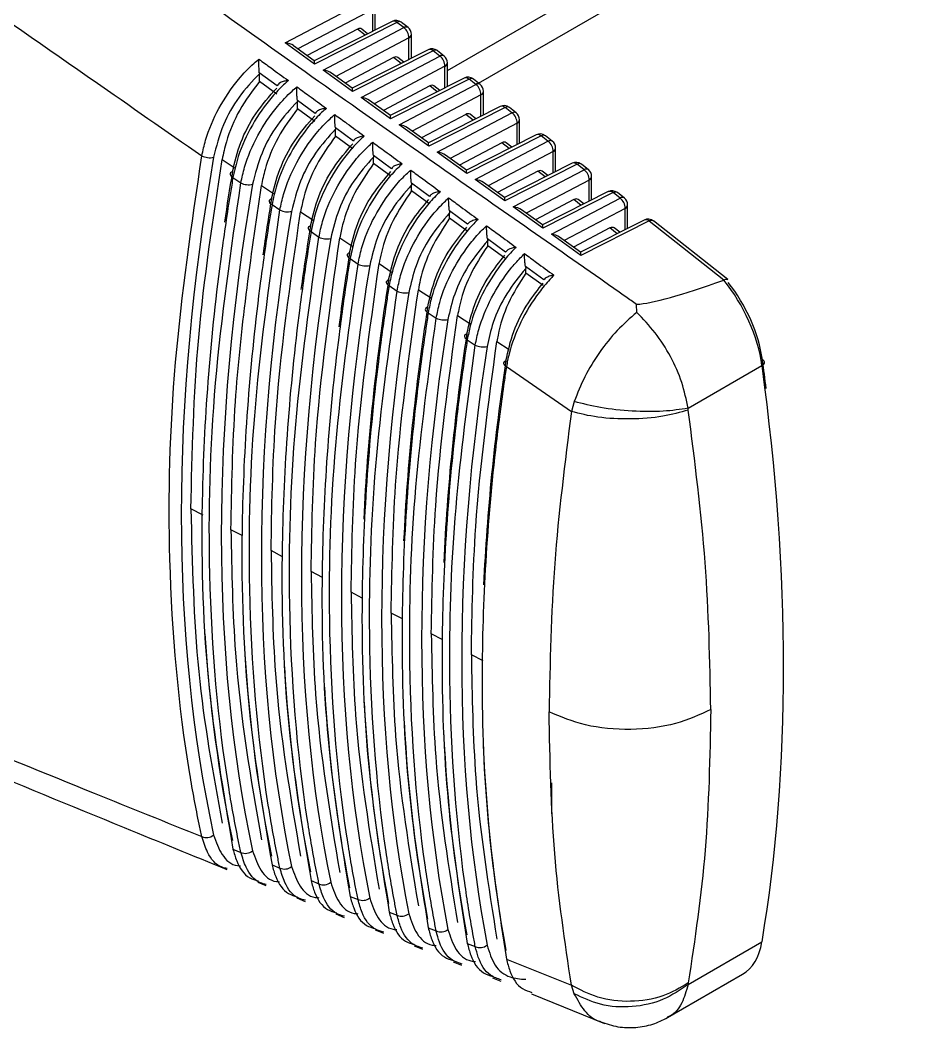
# Model space of a CAD drawing. Extents: x 7 to 113, y 1 to 87.
# Drawn here: x 21.46 to 22.488, y 5.706 to 6.867 of the extents above; entities that cross this region are included whole.
import ezdxf

# ---------------------------------------------------------------- set-up
doc = ezdxf.new("R2010")
doc.units = 0
doc.header["$MEASUREMENT"] = 0
doc.layers.add('OBJECT', color=7, linetype='CONTINUOUS')

msp = doc.modelspace()

# ---------------------------------------------------------------- linework, layer by layer
at = {"layer": 'OBJECT'}
for p, q in [((21.9519, 6.8094), (24.5619, 8.3161)), ((21.9878, 6.7947), (24.5378, 8.2668)), ((21.7648, 6.8412), (21.8601, 6.8914)), ((21.866, 6.8795), (21.7797, 6.8341)), ((21.866, 6.8547), (21.866, 6.8795)), ((21.8688, 6.8562), (21.8688, 6.8836)), ((21.8881, 6.8659), (21.7985, 6.8206)), ((21.8938, 6.8648), (21.7988, 6.8167)), ((21.9016, 6.8587), (21.8938, 6.8648)), ((21.9066, 6.8587), (21.8988, 6.8648)), ((21.8484, 6.8569), (21.7904, 6.8264)), ((21.8086, 6.8096), (21.9016, 6.8587)), ((21.857, 6.8502), (21.8484, 6.8569)), ((21.86, 6.8517), (21.8533, 6.857)), ((21.7988, 6.8167), (21.7648, 6.8412)), ((21.9075, 6.8468), (21.8235, 6.8025)), ((21.9075, 6.822), (21.9075, 6.8468)), ((21.9104, 6.8235), (21.9104, 6.8509)), ((21.7985, 6.8206), (21.7744, 6.8379)), ((21.9296, 6.8332), (21.8423, 6.7891)), ((21.9353, 6.8321), (21.8426, 6.7852)), ((21.9432, 6.8259), (21.9353, 6.8321)), ((21.9481, 6.826), (21.9403, 6.8321)), ((21.8899, 6.8242), (21.8342, 6.7948)), ((21.8525, 6.7781), (21.9432, 6.8259)), ((21.8985, 6.8175), (21.8899, 6.8242)), ((21.9015, 6.819), (21.8949, 6.8243)), ((21.9519, 6.7908), (21.9519, 6.8181)), ((21.7557, 6.7918), (21.7351, 6.8067)), ((21.7352, 6.7966), (21.7352, 6.8056)), ((21.8426, 6.7852), (21.8086, 6.8096)), ((21.8423, 6.789), (21.8182, 6.8064)), ((21.9491, 6.8141), (21.8674, 6.771)), ((21.9491, 6.7893), (21.9491, 6.8141)), ((21.7552, 6.7822), (21.7352, 6.7966)), ((21.9711, 6.8005), (21.8861, 6.7575)), ((21.9769, 6.7994), (21.8865, 6.7537)), ((21.9847, 6.7932), (21.9769, 6.7994)), ((21.9897, 6.7932), (21.9818, 6.7994)), ((21.9315, 6.7915), (21.8781, 6.7633)), ((21.8963, 6.7466), (21.9847, 6.7932)), ((21.94, 6.7848), (21.9315, 6.7915)), ((21.9431, 6.7863), (21.9364, 6.7915)), ((21.9935, 6.7581), (21.9935, 6.7854)), ((21.7996, 6.7599), (21.779, 6.7749)), ((21.7791, 6.7651), (21.7791, 6.7736)), ((21.8865, 6.7537), (21.8525, 6.7781)), ((21.8862, 6.7575), (21.862, 6.7749)), ((21.9906, 6.7813), (21.9112, 6.7395)), ((21.9906, 6.7567), (21.9906, 6.7813)), ((21.799, 6.7507), (21.7791, 6.7651)), ((21.973, 6.7587), (21.9219, 6.7318)), ((22.0126, 6.7678), (21.93, 6.726)), ((22.0184, 6.7667), (21.9303, 6.7221)), ((21.9401, 6.7151), (22.0262, 6.7605)), ((21.9815, 6.7521), (21.973, 6.7587)), ((21.9846, 6.7536), (21.978, 6.7588)), ((22.0262, 6.7605), (22.0184, 6.7667)), ((22.0312, 6.7605), (22.0233, 6.7667)), ((22.0321, 6.7486), (21.9551, 6.708)), ((22.0321, 6.724), (22.0321, 6.7486)), ((22.035, 6.7254), (22.035, 6.7526)), ((21.8435, 6.728), (21.8228, 6.7431)), ((21.8229, 6.7335), (21.8229, 6.7416)), ((21.9303, 6.7221), (21.8963, 6.7466)), ((21.93, 6.726), (21.9059, 6.7433)), ((21.8429, 6.7192), (21.8229, 6.7335)), ((22.0146, 6.726), (21.9658, 6.7003)), ((22.0541, 6.7351), (21.9738, 6.6945)), ((22.0599, 6.734), (21.9741, 6.6906)), ((21.984, 6.6835), (22.0678, 6.7277)), ((22.023, 6.7193), (22.0146, 6.726)), ((22.0261, 6.7209), (22.0195, 6.7261)), ((22.0678, 6.7277), (22.0599, 6.734)), ((22.0727, 6.7278), (22.0648, 6.734)), ((21.9741, 6.6906), (21.9401, 6.7151)), ((22.0737, 6.7159), (21.9989, 6.6764)), ((22.0737, 6.6913), (22.0737, 6.7159)), ((22.0766, 6.6927), (22.0766, 6.7199)), ((21.6923, 6.7068), (21.7075, 6.6967)), ((21.8874, 6.6961), (21.8666, 6.7112)), ((21.8667, 6.702), (21.8667, 6.7096)), ((21.8867, 6.6877), (21.8667, 6.702)), ((21.9739, 6.6945), (21.9497, 6.7118)), ((22.0956, 6.7024), (22.0177, 6.663)), ((22.1014, 6.7013), (22.018, 6.6591)), ((22.1093, 6.695), (22.1014, 6.7013)), ((22.1143, 6.695), (22.1063, 6.7013)), ((22.0561, 6.6933), (22.0096, 6.6687)), ((22.0278, 6.652), (22.1093, 6.695)), ((22.0645, 6.6866), (22.0561, 6.6933)), ((22.0676, 6.6882), (22.0611, 6.6933)), ((21.7048, 6.6861), (21.7139, 6.6798)), ((21.9313, 6.6641), (21.9104, 6.6793)), ((21.9106, 6.6705), (21.9106, 6.6775)), ((22.018, 6.6591), (21.984, 6.6835)), ((22.0177, 6.6629), (21.9936, 6.6803)), ((22.1152, 6.6831), (22.0427, 6.6449)), ((22.1152, 6.6586), (22.1152, 6.6831)), ((22.1181, 6.66), (22.1181, 6.6872)), ((21.7375, 6.6767), (21.7527, 6.6666)), ((21.9305, 6.6561), (21.9106, 6.6705)), ((22.1371, 6.6697), (22.0615, 6.6314)), ((22.1429, 6.6686), (22.0618, 6.6276)), ((22.1509, 6.6623), (22.1429, 6.6686)), ((22.1558, 6.6623), (22.1478, 6.6686)), ((21.7498, 6.6549), (21.7589, 6.6486)), ((22.0977, 6.6605), (22.0534, 6.6372)), ((22.0717, 6.6205), (22.1509, 6.6623)), ((22.106, 6.6539), (22.0977, 6.6605)), ((22.1091, 6.6555), (22.1026, 6.6606)), ((22.1596, 6.6274), (22.1596, 6.6544)), ((21.7827, 6.6466), (21.7979, 6.6366)), ((21.9751, 6.6321), (21.9543, 6.6474)), ((21.9544, 6.639), (21.9544, 6.6454)), ((22.0618, 6.6276), (22.0278, 6.652)), ((22.0615, 6.6314), (22.0374, 6.6488)), ((22.1568, 6.6504), (22.0866, 6.6134)), ((22.1568, 6.6259), (22.1568, 6.6504)), ((21.9744, 6.6246), (21.9544, 6.639)), ((22.1786, 6.637), (22.1053, 6.5999)), ((22.1844, 6.6359), (22.1057, 6.5961)), ((22.1844, 6.6359), (22.2706, 6.5679)), ((22.2751, 6.5683), (22.1893, 6.6359)), ((21.7948, 6.6237), (21.8039, 6.6174)), ((22.1057, 6.5961), (22.0717, 6.6205)), ((22.1392, 6.6278), (22.0973, 6.6057)), ((22.1475, 6.6212), (22.1392, 6.6278)), ((22.1506, 6.6228), (22.1442, 6.6278)), ((21.8279, 6.6166), (21.8431, 6.6066)), ((22.019, 6.6001), (21.9981, 6.6154)), ((21.9983, 6.6074), (21.9983, 6.6133)), ((22.1054, 6.5999), (22.0812, 6.6172)), ((22.0182, 6.5931), (21.9983, 6.6074)), ((21.8397, 6.5925), (21.8489, 6.5862)), ((21.8731, 6.5867), (21.8883, 6.5766)), ((22.0629, 6.568), (22.0419, 6.5834)), ((22.0421, 6.5759), (22.0421, 6.5811)), ((22.0621, 6.5616), (22.0421, 6.5759)), ((21.8848, 6.5614), (21.8939, 6.5551)), ((22.2706, 6.5679), (22.2703, 6.5678)), ((21.9184, 6.5567), (21.9335, 6.5468)), ((22.17, 6.5305), (22.1699, 6.5398)), ((21.9298, 6.5302), (21.939, 6.5239)), ((21.9636, 6.5269), (21.9789, 6.5168)), ((21.9748, 6.4991), (21.984, 6.4927)), ((22.0089, 6.4971), (22.0229, 6.4879)), ((22.2292, 6.4201), (22.3144, 6.4694)), ((22.0199, 6.468), (22.0948, 6.4163)), ((22.0981, 6.4278), (22.0948, 6.4163)), ((22.2295, 6.418), (22.2292, 6.4201)), ((21.6704, 6.2967), (21.6563, 6.304)), ((21.7162, 6.2729), (21.7025, 6.28)), ((21.762, 6.249), (21.7487, 6.256)), ((21.8078, 6.2252), (21.7948, 6.232)), ((21.8536, 6.2014), (21.841, 6.208)), ((21.9001, 6.1773), (21.8871, 6.184)), ((21.9466, 6.1531), (21.9333, 6.16)), ((21.993, 6.129), (21.9795, 6.136)), ((22.0722, 5.9527), (22.0722, 5.9885)), ((21.7048, 5.9119), (21.7139, 5.9083)), ((21.7498, 5.8938), (21.7589, 5.8901)), ((21.7333, 5.8741), (21.7428, 5.8702)), ((21.7948, 5.8757), (21.8039, 5.872)), ((21.7783, 5.8557), (21.7879, 5.8518)), ((21.8397, 5.8576), (21.8489, 5.8539)), ((21.8234, 5.8374), (21.833, 5.8334)), ((21.8848, 5.8395), (21.8939, 5.8358)), ((21.8685, 5.819), (21.8781, 5.815)), ((21.9298, 5.8214), (21.939, 5.8178)), ((21.9135, 5.8006), (21.9232, 5.7966)), ((21.9748, 5.8034), (21.984, 5.7997)), ((22.2292, 5.756), (22.3144, 5.8052)), ((22.0199, 5.7853), (22.0948, 5.7554)), ((21.9586, 5.7822), (21.9683, 5.7782)), ((22.0037, 5.7638), (22.0133, 5.7599)), ((22.2054, 5.7178), (22.2921, 5.7678)), ((22.0981, 5.7454), (22.0948, 5.7554)), ((22.2295, 5.7578), (22.2292, 5.756)), ((22.0487, 5.7454), (22.1329, 5.7111))]:
    msp.add_line(p, q, dxfattribs=at)
at = {"layer": 'OBJECT', "flags": 128}
for points in [[(21.7042, 6.6926), (21.703, 6.6921), (21.7021, 6.6914), (21.7016, 6.6906), (21.7015, 6.6897), (21.7018, 6.6888), (21.7024, 6.6878), (21.7035, 6.6869), (21.7048, 6.6861)], [(21.7492, 6.6614), (21.7479, 6.6609), (21.7471, 6.6602), (21.7465, 6.6594), (21.7464, 6.6585), (21.7467, 6.6576), (21.7474, 6.6566), (21.7484, 6.6557), (21.7498, 6.6549)], [(21.7942, 6.6303), (21.7929, 6.6297), (21.792, 6.629), (21.7915, 6.6282), (21.7914, 6.6273), (21.7917, 6.6264), (21.7924, 6.6255), (21.7934, 6.6246), (21.7948, 6.6237)], [(21.8392, 6.5991), (21.8379, 6.5986), (21.837, 6.5979), (21.8365, 6.5971), (21.8364, 6.5962), (21.8367, 6.5952), (21.8374, 6.5943), (21.8384, 6.5934), (21.8397, 6.5925)], [(21.8842, 6.568), (21.8829, 6.5674), (21.882, 6.5667), (21.8815, 6.5659), (21.8814, 6.565), (21.8817, 6.5641), (21.8824, 6.5631), (21.8834, 6.5622), (21.8848, 6.5614)], [(21.9292, 6.5369), (21.928, 6.5363), (21.9271, 6.5356), (21.9266, 6.5348), (21.9264, 6.5339), (21.9267, 6.5329), (21.9274, 6.532), (21.9284, 6.5311), (21.9298, 6.5302)], [(21.9743, 6.5058), (21.973, 6.5052), (21.9721, 6.5045), (21.9716, 6.5037), (21.9715, 6.5028), (21.9718, 6.5018), (21.9724, 6.5009), (21.9735, 6.4999), (21.9748, 6.4991)], [(22.0193, 6.4747), (22.0181, 6.4741), (22.0172, 6.4734), (22.0167, 6.4725), (22.0166, 6.4716), (22.0168, 6.4707), (22.0175, 6.4697), (22.0185, 6.4688), (22.0199, 6.468)], [(22.3144, 6.4694), (22.3156, 6.4702), (22.3165, 6.471), (22.3171, 6.4719), (22.3174, 6.4728), (22.3173, 6.4737), (22.3168, 6.4745), (22.316, 6.4752), (22.3149, 6.4758)]]:
    msp.add_lwpolyline(points, dxfattribs=at)
at = {"layer": 'OBJECT'}
for centre, radius, start, end in [((21.8926, 6.857), 0.01, 51.7639, 116.8224), ((21.8901, 6.8609), 0.00536, 45.9547, 112.0925), ((21.8964, 6.861), 0.00458, 57.7585, 123.2685), ((21.9041, 6.8548), 0.00458, 57.7634, 123.2636), ((21.8927, 6.8468), 0.0149, 359.9852, 52.9408), ((21.9004, 6.8509), 0.01, 0, 51.7639), ((21.9055, 6.8513), 0.00492, 294.4, 354.9528), ((21.9341, 6.8243), 0.01, 51.7639, 116.8224), ((21.9316, 6.8282), 0.00536, 45.9297, 112.119), ((21.9379, 6.8282), 0.00458, 57.7507, 123.2735), ((21.9457, 6.8221), 0.00458, 57.7615, 123.2627), ((21.9342, 6.8141), 0.0149, 359.9835, 52.9415), ((21.9419, 6.8181), 0.01, 0, 51.7639), ((21.947, 6.8185), 0.00492, 294.3989, 354.9527), ((21.9756, 6.7916), 0.01, 51.7639, 116.8224), ((21.9731, 6.7955), 0.00536, 45.9355, 112.1132), ((21.9794, 6.7955), 0.00458, 57.7615, 123.2627), ((21.9872, 6.7894), 0.00458, 57.7594, 123.2676), ((21.9757, 6.7813), 0.0149, 359.9834, 52.9426), ((21.9835, 6.7854), 0.01, 0, 51.7639), ((21.9886, 6.7858), 0.00492, 294.4, 354.9528), ((22.0171, 6.7589), 0.01, 51.7639, 116.8224), ((22.0146, 6.7628), 0.00536, 45.9472, 112.1), ((22.0209, 6.7628), 0.00458, 57.7486, 123.2784), ((22.0288, 6.7566), 0.00458, 57.7601, 123.2627), ((22.0173, 6.7486), 0.0149, 359.9835, 52.9415), ((22.025, 6.7526), 0.01, 0, 51.7639), ((22.0301, 6.7531), 0.00492, 294.3997, 354.9519), ((22.0586, 6.7262), 0.01, 51.7639, 116.8224), ((22.0561, 6.7301), 0.00536, 45.9557, 112.093), ((22.0624, 6.7301), 0.00458, 57.7615, 123.2627), ((22.0703, 6.7239), 0.00458, 57.7594, 123.2676), ((22.0588, 6.7159), 0.0149, 359.9843, 52.9417), ((22.0666, 6.7199), 0.01, 0, 51.7639), ((22.0717, 6.7203), 0.00492, 294.4, 354.9528), ((21.6779, 6.7283), 0.0195, 242.4832, 283.3558), ((22.1001, 6.6935), 0.01, 51.7639, 116.8224), ((22.0976, 6.6974), 0.00536, 45.9274, 112.1213), ((22.1039, 6.6974), 0.00458, 57.7507, 123.2735), ((22.1118, 6.6912), 0.00458, 57.7615, 123.2627), ((22.1004, 6.6831), 0.0149, 359.9828, 52.9432), ((22.1081, 6.6872), 0.01, 0, 51.7639), ((21.7228, 6.697), 0.0194, 242.5077, 283.5828), ((22.1132, 6.6876), 0.00492, 294.3949, 354.9579), ((22.1416, 6.6607), 0.01, 51.7639, 116.8224), ((22.1392, 6.6647), 0.00536, 45.9355, 112.1132), ((22.1454, 6.6647), 0.00458, 57.7615, 123.2627), ((22.1534, 6.6584), 0.00458, 57.7486, 123.2784), ((22.1419, 6.6504), 0.0149, 359.9835, 52.9415), ((22.1496, 6.6544), 0.01, 0, 51.7639), ((22.1547, 6.6549), 0.00492, 294.3989, 354.9527), ((21.7678, 6.6658), 0.0194, 242.5362, 283.8069), ((22.1832, 6.628), 0.01, 51.7639, 116.8224), ((22.1806, 6.6318), 0.00551, 46.9755, 111.0717), ((22.1869, 6.6318), 0.00473, 58.9325, 122.0945), ((21.8127, 6.6345), 0.0193, 242.5699, 284.0279), ((21.8577, 6.6033), 0.0192, 242.5961, 284.2537), ((21.9027, 6.572), 0.0191, 242.624, 284.4818), ((21.9477, 6.5408), 0.019, 242.6541, 284.7043), ((21.9927, 6.5096), 0.0189, 242.686, 284.9271), ((21.6742, 5.9385), 0.0132, 246.6336, 308.8045), ((21.7191, 5.9204), 0.0133, 246.6047, 308.631), ((21.7641, 5.9023), 0.0133, 246.5728, 308.4583), ((21.8092, 5.8842), 0.0133, 246.5403, 308.2841), ((21.8542, 5.8662), 0.0133, 246.5054, 308.1141), ((21.8992, 5.8481), 0.0134, 246.4762, 307.9345), ((21.9443, 5.83), 0.0134, 246.4411, 307.7619), ((21.9894, 5.812), 0.0134, 246.4086, 307.5848)]:
    msp.add_arc(centre, radius, start, end, dxfattribs=at)
for centre, major_axis, ratio, start_param, end_param in [((21.848, 6.8485), (0.00494, 0.00879), 0.568104, 6.194257, 7.004066), ((21.7636, 6.8334), (0.0141, -0.001), 0.559485, 0.734923, 1.521949), ((21.7976, 6.8089), (0.0009, 0.0117), 0.071971, 5.452479, 6.239505), ((21.8895, 6.8157), (0.00494, 0.00879), 0.568104, 6.194257, 7.004066), ((21.8074, 6.8018), (0.0141, -0.001), 0.559485, 0.734923, 1.521949), ((21.8414, 6.7774), (0.0009, 0.0117), 0.071971, 5.452479, 6.239505), ((21.9311, 6.783), (0.00494, 0.00879), 0.568104, 6.194257, 7.004066), ((21.8512, 6.7703), (0.0141, -0.001), 0.559485, 0.734923, 1.521949), ((21.9726, 6.7503), (0.00494, 0.00879), 0.568104, 6.194257, 7.004066), ((21.8852, 6.7459), (0.0009, 0.0117), 0.071971, 5.452479, 6.239505), ((21.8951, 6.7388), (0.0141, -0.001), 0.559485, 0.734923, 1.521949), ((21.9291, 6.7143), (0.0009, 0.0117), 0.071971, 5.452479, 6.239505), ((22.0142, 6.7175), (0.00494, 0.00879), 0.568104, 6.194257, 7.004066), ((21.9389, 6.7073), (0.0141, -0.001), 0.559485, 0.734923, 1.521949), ((23.227, 7.195), (1.1233, 1.9121), 0.582398, 2.143158, 2.577949), ((23.2225, 7.1992), (1.094, 1.9283), 0.572321, 2.13731, 2.166983), ((21.9729, 6.6828), (0.0009, 0.0117), 0.071971, 5.452479, 6.239505), ((22.0557, 6.6848), (0.00494, 0.00879), 0.568104, 6.194257, 7.004066), ((23.2708, 7.1697), (1.1217, 1.9093), 0.582398, 2.146521, 2.574586), ((21.9828, 6.6757), (0.0141, -0.001), 0.559485, 0.734923, 1.521949), ((23.2664, 7.1739), (1.0924, 1.9255), 0.572321, 2.140675, 2.173857), ((22.0168, 6.6513), (0.0009, 0.0117), 0.071971, 5.452479, 6.239505), ((22.0972, 6.6521), (0.00494, 0.00879), 0.568104, 6.194257, 7.004066), ((23.3146, 7.1444), (1.12, 1.9065), 0.582398, 2.149892, 2.571215), ((22.0266, 6.6442), (0.0141, -0.001), 0.559485, 0.734923, 1.521949), ((22.0606, 6.6198), (0.0009, 0.0117), 0.071971, 5.452479, 6.239505), ((23.3102, 7.1486), (1.0908, 1.9226), 0.572321, 2.144048, 2.18183), ((22.0704, 6.6127), (0.0141, -0.001), 0.559485, 0.734923, 1.521949), ((22.1388, 6.6193), (0.00494, 0.00879), 0.568104, 6.194257, 7.004066), ((23.3585, 7.1191), (1.1184, 1.9037), 0.582398, 2.153271, 2.567836), ((23.3541, 7.1233), (1.0892, 1.9198), 0.572321, 2.147429, 2.191507), ((22.1044, 6.5882), (0.0009, 0.0117), 0.071971, 5.452479, 6.239505), ((23.4023, 7.0938), (1.1167, 1.9009), 0.582398, 2.156658, 2.564449), ((23.3979, 7.0979), (1.0876, 1.917), 0.572321, 2.150818, 2.29594), ((23.7648, 7.3853), (1.6104, 0.8416), 0.051024, 3.256373, 3.497487), ((22.235, 6.5021), (-0.0558, 0.1063), 0.548821, 4.130778, 5.067399), ((22.2424, 6.506), (-0.0508, 0.0976), 0.546171, 4.132561, 5.054095), ((23.4462, 7.0684), (1.1151, 1.898), 0.582398, 2.160053, 2.561054), ((23.4417, 7.0726), (1.086, 1.9142), 0.572321, 2.154215, 2.296337), ((23.49, 7.0431), (1.1135, 1.8952), 0.582398, 2.163457, 2.55765), ((23.4856, 7.0473), (1.0844, 1.9113), 0.572321, 2.15762, 2.296908), ((23.5339, 7.0178), (1.1118, 1.8924), 0.582398, 2.166868, 2.554239), ((23.5294, 7.022), (1.0828, 1.9085), 0.572321, 2.161034, 2.297801), ((20.8319, 7.0881), (-1.0403, 1.9967), 0.546312, 3.768959, 4.132467), ((20.8393, 7.0919), (-1.0353, 1.9881), 0.546171, 4.115838, 4.132561), ((23.2225, 7.1992), (1.094, 1.9283), 0.572321, 2.422794, 2.566341), ((23.2664, 7.1739), (1.0924, 1.9255), 0.572321, 2.422791, 2.562976), ((23.3102, 7.1486), (1.0908, 1.9226), 0.572321, 2.417411, 2.559603), ((23.3541, 7.1233), (1.0892, 1.9198), 0.572321, 2.417231, 2.556222), ((23.3979, 7.0979), (1.0876, 1.917), 0.572321, 2.413472, 2.552833), ((23.4417, 7.0726), (1.086, 1.9142), 0.572321, 2.412735, 2.549436), ((23.4856, 7.0473), (1.0844, 1.9113), 0.572321, 2.405638, 2.546031), ((23.5294, 7.022), (1.0828, 1.9085), 0.572321, 2.400985, 2.542617), ((22.235, 5.8734), (-0.0558, 0.1063), 0.548821, 3.163545, 3.76727)]:
    msp.add_ellipse(centre, major_axis=major_axis, ratio=ratio, start_param=start_param, end_param=end_param, dxfattribs=at)
for points, knots in [([(21.3726, 6.9172), (21.43, 6.8772), (21.5287, 6.8084), (21.6275, 6.7398), (21.6689, 6.711)], [0, 0, 0, 0, 0.58145, 1, 1, 1, 1]), ([(22.1699, 6.5398), (22.1658, 6.5427), (22.1454, 6.557), (22.0594, 6.6169), (21.8941, 6.7322), (21.7466, 6.837), (21.664, 6.8957)], [0, 0, 0, 0, 0.024148, 0.120739, 0.507103, 1, 1, 1, 1]), ([(21.6689, 6.711), (21.6702, 6.717), (21.6742, 6.735), (21.6875, 6.7662), (21.7079, 6.7964), (21.7246, 6.814), (21.7328, 6.8208), (21.7347, 6.8224)], [0, 0, 0, 0, 0.1473771, 0.4444966, 0.7411547, 0.9402224, 1, 1, 1, 1]), ([(21.7351, 6.8067), (21.7351, 6.8078), (21.7349, 6.81), (21.7347, 6.8143), (21.7346, 6.8186), (21.7346, 6.8213), (21.7347, 6.8224), (21.7347, 6.8224)], [0, 0, 0, 0, 0.192784, 0.429644, 0.749307, 0.992251, 1, 1, 1, 1]), ([(21.7347, 6.8224), (21.7393, 6.819), (21.7506, 6.8108), (21.7619, 6.8025), (21.7686, 6.7977)], [0, 0, 0, 0, 0.412558, 1, 1, 1, 1]), ([(21.7352, 6.8056), (21.7271, 6.797), (21.711, 6.7799), (21.6916, 6.7454), (21.6856, 6.7218), (21.6824, 6.7093)], [0, 0, 0, 0, 0.3208634, 0.6416822, 1, 1, 1, 1]), ([(21.7351, 6.8067), (21.7351, 6.8067), (21.7352, 6.8063), (21.7352, 6.806), (21.7352, 6.8056)], [0, 0, 0, 0, 0.020415, 1, 1, 1, 1]), ([(21.7352, 6.7966), (21.7272, 6.7859), (21.7113, 6.7645), (21.6977, 6.7323), (21.6937, 6.7136), (21.6923, 6.7068)], [0, 0, 0, 0, 0.390005, 0.779955, 1, 1, 1, 1]), ([(21.7686, 6.7977), (21.7668, 6.7961), (21.7604, 6.7904), (21.7455, 6.7747), (21.7261, 6.7471), (21.7111, 6.7141), (21.7066, 6.6941), (21.7048, 6.6861)], [0, 0, 0, 0, 0.059552, 0.208065, 0.505163, 0.802607, 1, 1, 1, 1]), ([(21.7686, 6.7977), (21.7685, 6.7977), (21.7669, 6.7975), (21.7636, 6.797), (21.7597, 6.7956), (21.7569, 6.7938), (21.7561, 6.7925), (21.7557, 6.7918)], [0, 0, 0, 0, 0.007981, 0.2991024, 0.6029171, 0.8007069, 1, 1, 1, 1]), ([(21.7042, 6.6926), (21.7069, 6.7039), (21.7123, 6.7264), (21.7305, 6.7612), (21.7468, 6.7795), (21.7552, 6.7889)], [0, 0, 0, 0, 0.327832, 0.655734, 1, 1, 1, 1]), ([(21.7139, 6.6798), (21.7152, 6.6858), (21.7191, 6.7038), (21.7323, 6.7349), (21.7524, 6.7649), (21.7688, 6.7822), (21.7766, 6.7889), (21.7784, 6.7905)], [0, 0, 0, 0, 0.148954, 0.44926, 0.7491, 0.940502, 1, 1, 1, 1]), ([(21.7784, 6.7905), (21.7831, 6.7871), (21.7944, 6.7788), (21.8057, 6.7706), (21.8123, 6.7657)], [0, 0, 0, 0, 0.412524, 1, 1, 1, 1]), ([(21.779, 6.7749), (21.7789, 6.7759), (21.7786, 6.7782), (21.7784, 6.7827), (21.7783, 6.7869), (21.7784, 6.7895), (21.7784, 6.7905), (21.7784, 6.7905)], [0, 0, 0, 0, 0.197186, 0.440794, 0.768921, 0.992186, 1, 1, 1, 1]), ([(21.7791, 6.7736), (21.771, 6.7649), (21.755, 6.7476), (21.7362, 6.7133), (21.7304, 6.6902), (21.7274, 6.6782)], [0, 0, 0, 0, 0.324748, 0.649449, 1, 1, 1, 1]), ([(21.779, 6.7749), (21.779, 6.7749), (21.779, 6.7744), (21.779, 6.774), (21.7791, 6.7736)], [0, 0, 0, 0, 0.098574, 1, 1, 1, 1]), ([(21.7791, 6.7651), (21.7712, 6.7543), (21.7554, 6.7327), (21.7426, 6.701), (21.7388, 6.6829), (21.7375, 6.6767)], [0, 0, 0, 0, 0.397555, 0.795054, 1, 1, 1, 1]), ([(21.8123, 6.7657), (21.8105, 6.7641), (21.8042, 6.7584), (21.7894, 6.7426), (21.7702, 6.7147), (21.7557, 6.682), (21.7514, 6.6625), (21.7498, 6.6549)], [0, 0, 0, 0, 0.059276, 0.209421, 0.509831, 0.810599, 1, 1, 1, 1]), ([(21.8123, 6.7657), (21.8123, 6.7657), (21.8107, 6.7656), (21.8076, 6.7651), (21.8037, 6.7637), (21.8009, 6.7619), (21.8, 6.7606), (21.7996, 6.7599)], [0, 0, 0, 0, 0.008059, 0.282723, 0.5938, 0.796114, 1, 1, 1, 1]), ([(21.7492, 6.6614), (21.7519, 6.6727), (21.7572, 6.6953), (21.7751, 6.7296), (21.791, 6.7478), (21.799, 6.7569)], [0, 0, 0, 0, 0.331872, 0.663816, 1, 1, 1, 1]), ([(21.7589, 6.6486), (21.7601, 6.6546), (21.764, 6.6725), (21.7771, 6.7037), (21.7969, 6.7333), (21.8129, 6.7504), (21.8203, 6.757), (21.8221, 6.7585)], [0, 0, 0, 0, 0.150604, 0.454245, 0.75741, 0.940779, 1, 1, 1, 1]), ([(21.8221, 6.7585), (21.8268, 6.7551), (21.8381, 6.7469), (21.8494, 6.7386), (21.856, 6.7338)], [0, 0, 0, 0, 0.412499, 1, 1, 1, 1]), ([(21.8228, 6.7431), (21.8227, 6.7441), (21.8224, 6.7465), (21.8222, 6.7509), (21.8221, 6.7551), (21.8221, 6.7576), (21.8221, 6.7585), (21.8221, 6.7585)], [0, 0, 0, 0, 0.201833, 0.452548, 0.789383, 0.992118, 1, 1, 1, 1]), ([(21.8229, 6.7416), (21.8149, 6.7328), (21.799, 6.7152), (21.7808, 6.6812), (21.7752, 6.6586), (21.7724, 6.647)], [0, 0, 0, 0, 0.328834, 0.657618, 1, 1, 1, 1]), ([(21.8228, 6.7431), (21.8228, 6.743), (21.8229, 6.7425), (21.8229, 6.742), (21.8229, 6.7416)], [0, 0, 0, 0, 0.161904, 1, 1, 1, 1]), ([(21.8229, 6.7335), (21.8151, 6.7226), (21.7996, 6.7008), (21.7874, 6.6697), (21.7838, 6.6522), (21.7827, 6.6466)], [0, 0, 0, 0, 0.405542, 0.811028, 1, 1, 1, 1]), ([(21.7942, 6.6303), (21.7968, 6.6416), (21.8021, 6.6641), (21.8197, 6.6981), (21.8352, 6.716), (21.8429, 6.7249)], [0, 0, 0, 0, 0.336122, 0.672317, 1, 1, 1, 1]), ([(21.856, 6.7338), (21.8543, 6.7321), (21.848, 6.7264), (21.8333, 6.7103), (21.8144, 6.6823), (21.8004, 6.65), (21.7963, 6.6309), (21.7948, 6.6237)], [0, 0, 0, 0, 0.059002, 0.210856, 0.514734, 0.818981, 1, 1, 1, 1]), ([(21.8039, 6.6174), (21.8051, 6.6234), (21.8089, 6.6413), (21.822, 6.6725), (21.8415, 6.7018), (21.857, 6.7187), (21.8641, 6.725), (21.8659, 6.7266)], [0, 0, 0, 0, 0.1523344, 0.4594619, 0.7661097, 0.9410542, 1, 1, 1, 1]), ([(21.856, 6.7338), (21.856, 6.7337), (21.8549, 6.7337), (21.852, 6.7332), (21.8482, 6.732), (21.8449, 6.7301), (21.8439, 6.7287), (21.8435, 6.728)], [0, 0, 0, 0, 0.008151, 0.206913, 0.537757, 0.791264, 1, 1, 1, 1]), ([(21.8666, 6.7112), (21.8665, 6.7123), (21.8662, 6.7146), (21.8659, 6.7192), (21.8658, 6.7233), (21.8658, 6.7257), (21.8659, 6.7265), (21.8659, 6.7266)], [0, 0, 0, 0, 0.2067549, 0.4649306, 0.8107333, 0.9920503, 1, 1, 1, 1]), ([(21.8659, 6.7266), (21.8705, 6.7232), (21.8818, 6.7149), (21.8931, 6.7066), (21.8998, 6.7017)], [0, 0, 0, 0, 0.4124608, 1, 1, 1, 1]), ([(21.6689, 5.9264), (21.6679, 5.9311), (21.6628, 5.9549), (21.6439, 6.0566), (21.6281, 6.2309), (21.6337, 6.4711), (21.6572, 6.631), (21.6689, 6.711)], [0, 0, 0, 0, 0.0206636, 0.1033312, 0.4348087, 0.7174044, 1, 1, 1, 1]), ([(21.6563, 6.304), (21.6578, 6.3692), (21.6608, 6.4995), (21.6818, 6.6377), (21.6923, 6.7068)], [0, 0, 0, 0, 0.500491, 1, 1, 1, 1]), ([(21.8667, 6.7096), (21.8588, 6.7007), (21.8431, 6.6828), (21.8254, 6.6492), (21.8201, 6.6269), (21.8174, 6.6158)], [0, 0, 0, 0, 0.333137, 0.666223, 1, 1, 1, 1]), ([(21.8667, 6.702), (21.8591, 6.691), (21.8438, 6.6689), (21.8322, 6.6385), (21.8289, 6.6216), (21.8279, 6.6166)], [0, 0, 0, 0, 0.414011, 0.827965, 1, 1, 1, 1]), ([(21.8998, 6.7017), (21.8981, 6.7001), (21.8918, 6.6943), (21.8773, 6.6781), (21.8586, 6.6498), (21.8451, 6.6179), (21.8412, 6.5992), (21.8397, 6.5925)], [0, 0, 0, 0, 0.058731, 0.212374, 0.519887, 0.827778, 1, 1, 1, 1]), ([(21.8666, 6.7112), (21.8666, 6.7111), (21.8667, 6.7105), (21.8667, 6.71), (21.8667, 6.7096)], [0, 0, 0, 0, 0.2142359, 1, 1, 1, 1]), ([(21.8998, 6.7017), (21.8997, 6.7017), (21.8987, 6.7016), (21.896, 6.7012), (21.8922, 6.7001), (21.8888, 6.6982), (21.8878, 6.6967), (21.8874, 6.6961)], [0, 0, 0, 0, 0.0082328, 0.187014, 0.5256428, 0.7861956, 1, 1, 1, 1]), ([(21.8392, 6.5991), (21.8418, 6.6104), (21.847, 6.6329), (21.8643, 6.6665), (21.8794, 6.6842), (21.8867, 6.6928)], [0, 0, 0, 0, 0.340602, 0.681277, 1, 1, 1, 1]), ([(21.8489, 6.5862), (21.8501, 6.5922), (21.8539, 6.6101), (21.8669, 6.6413), (21.8861, 6.6702), (21.9012, 6.6869), (21.9079, 6.693), (21.9096, 6.6946)], [0, 0, 0, 0, 0.1541427, 0.4649256, 0.7752224, 0.9413264, 1, 1, 1, 1]), ([(21.9096, 6.6946), (21.9143, 6.6911), (21.9256, 6.6829), (21.9369, 6.6746), (21.9435, 6.6697)], [0, 0, 0, 0, 0.41243, 1, 1, 1, 1]), ([(21.9104, 6.6793), (21.9103, 6.6804), (21.91, 6.6828), (21.9097, 6.6875), (21.9096, 6.6914), (21.9096, 6.6938), (21.9096, 6.6945), (21.9096, 6.6946)], [0, 0, 0, 0, 0.211945, 0.477994, 0.832959, 0.991973, 1, 1, 1, 1]), ([(21.7048, 6.6861), (21.7038, 6.6802), (21.6989, 6.6507), (21.6806, 6.5274), (21.6657, 6.337), (21.6714, 6.107), (21.6937, 5.9769), (21.7048, 5.9119)], [0, 0, 0, 0, 0.020946, 0.104745, 0.44076, 0.72038, 1, 1, 1, 1]), ([(21.7139, 5.9083), (21.7129, 5.913), (21.7079, 5.9368), (21.6893, 6.0389), (21.6742, 6.2114), (21.6801, 6.4472), (21.7026, 6.6023), (21.7139, 6.6798)], [0, 0, 0, 0, 0.021019, 0.105106, 0.44228, 0.72114, 1, 1, 1, 1]), ([(21.9106, 6.6775), (21.9027, 6.6685), (21.8871, 6.6504), (21.87, 6.6171), (21.8649, 6.5953), (21.8624, 6.5847)], [0, 0, 0, 0, 0.3376753, 0.675297, 1, 1, 1, 1]), ([(21.9104, 6.6793), (21.9105, 6.6791), (21.9105, 6.6785), (21.9106, 6.678), (21.9106, 6.6775)], [0, 0, 0, 0, 0.257499, 1, 1, 1, 1]), ([(21.7025, 6.28), (21.7034, 6.3288), (21.7056, 6.4567), (21.7253, 6.5927), (21.7375, 6.6767)], [0, 0, 0, 0, 0.38188, 1, 1, 1, 1]), ([(21.9106, 6.6705), (21.903, 6.6594), (21.8879, 6.6371), (21.8771, 6.6072), (21.874, 6.591), (21.8731, 6.5867)], [0, 0, 0, 0, 0.423013, 0.845962, 1, 1, 1, 1]), ([(21.9435, 6.6697), (21.9418, 6.6681), (21.9357, 6.6622), (21.9212, 6.6458), (21.9027, 6.6173), (21.8898, 6.5858), (21.886, 6.5676), (21.8848, 6.5614)], [0, 0, 0, 0, 0.058464, 0.213982, 0.525308, 0.837022, 1, 1, 1, 1]), ([(21.9435, 6.6697), (21.9435, 6.6697), (21.9426, 6.6696), (21.9399, 6.6692), (21.9362, 6.6681), (21.9328, 6.6662), (21.9317, 6.6648), (21.9313, 6.6641)], [0, 0, 0, 0, 0.0083397, 0.1664076, 0.5129726, 0.7808605, 1, 1, 1, 1]), ([(21.7498, 6.6549), (21.7488, 6.649), (21.744, 6.6195), (21.726, 6.4963), (21.7118, 6.3086), (21.7178, 6.0833), (21.7391, 5.9569), (21.7498, 5.8938)], [0, 0, 0, 0, 0.021311, 0.106568, 0.448432, 0.724216, 1, 1, 1, 1]), ([(21.8842, 6.568), (21.8868, 6.5793), (21.8919, 6.6018), (21.9089, 6.6349), (21.9236, 6.6524), (21.9305, 6.6607)], [0, 0, 0, 0, 0.345326, 0.690724, 1, 1, 1, 1]), ([(21.8939, 6.5551), (21.8951, 6.561), (21.8988, 6.5789), (21.9118, 6.6102), (21.9306, 6.6387), (21.9454, 6.655), (21.9516, 6.6609), (21.9533, 6.6625)], [0, 0, 0, 0, 0.1560423, 0.4706588, 0.7847806, 0.9415952, 1, 1, 1, 1]), ([(21.9533, 6.6625), (21.958, 6.6591), (21.9693, 6.6508), (21.9806, 6.6425), (21.9872, 6.6376)], [0, 0, 0, 0, 0.412395, 1, 1, 1, 1]), ([(21.9543, 6.6474), (21.9541, 6.6485), (21.9538, 6.651), (21.9534, 6.6557), (21.9533, 6.6596), (21.9533, 6.6619), (21.9533, 6.6625), (21.9533, 6.6625)], [0, 0, 0, 0, 0.217462, 0.491763, 0.856162, 0.991897, 1, 1, 1, 1]), ([(21.7589, 5.8901), (21.7579, 5.8949), (21.753, 5.9188), (21.7347, 6.0211), (21.7204, 6.1919), (21.7265, 6.4233), (21.7481, 6.5735), (21.7589, 6.6486)], [0, 0, 0, 0, 0.021386, 0.106942, 0.450009, 0.725004, 1, 1, 1, 1]), ([(21.7487, 6.256), (21.7495, 6.3048), (21.7517, 6.4308), (21.7709, 6.5646), (21.7827, 6.6466)], [0, 0, 0, 0, 0.387367, 1, 1, 1, 1]), ([(21.9544, 6.6454), (21.9467, 6.6363), (21.9311, 6.618), (21.9146, 6.5849), (21.9098, 6.5637), (21.9075, 6.5535)], [0, 0, 0, 0, 0.342466, 0.684876, 1, 1, 1, 1]), ([(21.9543, 6.6474), (21.9543, 6.6472), (21.9544, 6.6465), (21.9544, 6.6459), (21.9544, 6.6454)], [0, 0, 0, 0, 0.29357, 1, 1, 1, 1]), ([(21.9544, 6.639), (21.947, 6.6277), (21.9321, 6.6052), (21.922, 6.576), (21.9191, 6.5604), (21.9184, 6.5567)], [0, 0, 0, 0, 0.4326, 0.86514, 1, 1, 1, 1]), ([(21.9872, 6.6376), (21.9856, 6.636), (21.9795, 6.63), (21.9652, 6.6135), (21.9469, 6.5848), (21.9345, 6.5538), (21.9309, 6.536), (21.9298, 6.5302)], [0, 0, 0, 0, 0.058197, 0.215686, 0.531014, 0.846742, 1, 1, 1, 1]), ([(21.9872, 6.6376), (21.9872, 6.6376), (21.9864, 6.6375), (21.9839, 6.6372), (21.9802, 6.6361), (21.9767, 6.6342), (21.9756, 6.6328), (21.9751, 6.6321)], [0, 0, 0, 0, 0.008435, 0.145045, 0.499687, 0.77523, 1, 1, 1, 1]), ([(21.7948, 6.6237), (21.7938, 6.6178), (21.789, 6.5884), (21.7714, 6.4653), (21.7579, 6.2801), (21.7642, 6.0595), (21.7846, 5.937), (21.7948, 5.8757)], [0, 0, 0, 0, 0.0216885, 0.1084547, 0.456373, 0.7281864, 1, 1, 1, 1]), ([(21.9292, 6.5369), (21.9318, 6.5481), (21.9369, 6.5707), (21.9536, 6.6033), (21.9678, 6.6206), (21.9744, 6.6286)], [0, 0, 0, 0, 0.3503156, 0.7007065, 1, 1, 1, 1]), ([(21.939, 6.5239), (21.9402, 6.5298), (21.9438, 6.5478), (21.9567, 6.579), (21.9752, 6.6071), (21.9895, 6.6232), (21.9954, 6.6288), (21.997, 6.6304)], [0, 0, 0, 0, 0.158036, 0.476676, 0.794816, 0.94186, 1, 1, 1, 1]), ([(21.997, 6.6304), (22.0017, 6.627), (22.013, 6.6187), (22.0243, 6.6104), (22.031, 6.6055)], [0, 0, 0, 0, 0.412358, 1, 1, 1, 1]), ([(21.9981, 6.6154), (21.9979, 6.6165), (21.9975, 6.6191), (21.9972, 6.6239), (21.997, 6.6277), (21.997, 6.6299), (21.997, 6.6304), (21.997, 6.6304)], [0, 0, 0, 0, 0.22327, 0.506267, 0.88029, 0.991786, 1, 1, 1, 1]), ([(21.8039, 5.872), (21.8029, 5.8768), (21.7981, 5.9007), (21.7802, 6.0033), (21.7665, 6.1724), (21.773, 6.3994), (21.7936, 6.5448), (21.8039, 6.6174)], [0, 0, 0, 0, 0.021766, 0.108843, 0.45801, 0.729005, 1, 1, 1, 1]), ([(21.7948, 6.232), (21.7957, 6.2808), (21.7979, 6.4049), (21.8166, 6.5367), (21.8279, 6.6166)], [0, 0, 0, 0, 0.393082, 1, 1, 1, 1]), ([(21.9983, 6.6133), (21.9906, 6.604), (21.9752, 6.5855), (21.9593, 6.5528), (21.9547, 6.5321), (21.9525, 6.5224)], [0, 0, 0, 0, 0.34753, 0.695002, 1, 1, 1, 1]), ([(21.9981, 6.6154), (21.9981, 6.6152), (21.9982, 6.6144), (21.9982, 6.6138), (21.9983, 6.6133)], [0, 0, 0, 0, 0.324157, 1, 1, 1, 1]), ([(21.9983, 6.6074), (21.991, 6.5961), (21.9764, 6.5734), (21.9669, 6.5449), (21.9642, 6.5299), (21.9636, 6.5269)], [0, 0, 0, 0, 0.442846, 0.885629, 1, 1, 1, 1]), ([(21.9743, 6.5058), (21.9768, 6.517), (21.9819, 6.5395), (21.9982, 6.5717), (22.012, 6.5888), (22.0182, 6.5964)], [0, 0, 0, 0, 0.355594, 0.711265, 1, 1, 1, 1]), ([(22.031, 6.6055), (22.0293, 6.6039), (22.0233, 6.5979), (22.0092, 6.5811), (21.9911, 6.5522), (21.9792, 6.5217), (21.9759, 6.5044), (21.9748, 6.4991)], [0, 0, 0, 0, 0.0579362, 0.2174947, 0.53703, 0.8569756, 1, 1, 1, 1]), ([(21.984, 6.4927), (21.9852, 6.4987), (21.9888, 6.5166), (22.0017, 6.5478), (22.0198, 6.5756), (22.0337, 6.5913), (22.0391, 6.5967), (22.0408, 6.5983)], [0, 0, 0, 0, 0.16013, 0.483001, 0.805362, 0.942124, 1, 1, 1, 1]), ([(22.031, 6.6055), (22.0309, 6.6055), (22.0303, 6.6054), (22.0278, 6.6051), (22.0242, 6.604), (22.0207, 6.6022), (22.0195, 6.6007), (22.019, 6.6001)], [0, 0, 0, 0, 0.008542, 0.122923, 0.485792, 0.769311, 1, 1, 1, 1]), ([(22.0408, 6.5983), (22.0454, 6.5949), (22.0567, 6.5866), (22.068, 6.5782), (22.0747, 6.5734)], [0, 0, 0, 0, 0.412318, 1, 1, 1, 1]), ([(22.0419, 6.5834), (22.0417, 6.5845), (22.0413, 6.5871), (22.0409, 6.592), (22.0408, 6.5958), (22.0408, 6.5979), (22.0408, 6.5983), (22.0408, 6.5983)], [0, 0, 0, 0, 0.229449, 0.521602, 0.905435, 0.991712, 1, 1, 1, 1]), ([(21.8397, 6.5925), (21.8388, 6.5867), (21.8341, 6.5572), (21.8168, 6.4343), (21.804, 6.2517), (21.8105, 6.0357), (21.83, 5.917), (21.8397, 5.8576)], [0, 0, 0, 0, 0.022079, 0.110409, 0.464597, 0.732299, 1, 1, 1, 1]), ([(21.8489, 5.8539), (21.8479, 5.8587), (21.8432, 5.8827), (21.8256, 5.9855), (21.8127, 6.1528), (21.8194, 6.3756), (21.839, 6.516), (21.8489, 6.5862)], [0, 0, 0, 0, 0.02216, 0.110812, 0.466297, 0.733148, 1, 1, 1, 1]), ([(21.841, 6.208), (21.8418, 6.2568), (21.844, 6.379), (21.8622, 6.5087), (21.8731, 6.5867)], [0, 0, 0, 0, 0.399041, 1, 1, 1, 1]), ([(22.0421, 6.5811), (22.0345, 6.5717), (22.0193, 6.553), (22.004, 6.5207), (21.9996, 6.5005), (21.9976, 6.4913)], [0, 0, 0, 0, 0.352893, 0.705725, 1, 1, 1, 1]), ([(22.0421, 6.5759), (22.0349, 6.5645), (22.0206, 6.5416), (22.0118, 6.5138), (22.0093, 6.4995), (22.0089, 6.4971)], [0, 0, 0, 0, 0.453827, 0.90759, 1, 1, 1, 1]), ([(22.0747, 6.5734), (22.0731, 6.5717), (22.0671, 6.5656), (22.0531, 6.5487), (22.0354, 6.5197), (22.024, 6.4896), (22.0208, 6.4728), (22.0199, 6.468)], [0, 0, 0, 0, 0.057678, 0.219413, 0.543377, 0.867765, 1, 1, 1, 1]), ([(22.0419, 6.5834), (22.0419, 6.5831), (22.0421, 6.5823), (22.0421, 6.5816), (22.0421, 6.5811)], [0, 0, 0, 0, 0.349878, 1, 1, 1, 1]), ([(22.0747, 6.5734), (22.0746, 6.5733), (22.0741, 6.5733), (22.0718, 6.5729), (22.0682, 6.5719), (22.0646, 6.5701), (22.0635, 6.5686), (22.0629, 6.568)], [0, 0, 0, 0, 0.008654, 0.099988, 0.471215, 0.763091, 1, 1, 1, 1]), ([(21.8848, 6.5614), (21.8838, 6.5555), (21.8792, 6.5261), (21.8623, 6.4033), (21.8501, 6.2232), (21.8569, 6.0119), (21.8755, 5.897), (21.8848, 5.8395)], [0, 0, 0, 0, 0.022484, 0.112433, 0.473119, 0.73656, 1, 1, 1, 1]), ([(22.0193, 6.4747), (22.0218, 6.4859), (22.0268, 6.5084), (22.0429, 6.5401), (22.0563, 6.5569), (22.0621, 6.5642)], [0, 0, 0, 0, 0.361187, 0.722454, 1, 1, 1, 1]), ([(22.2706, 6.5679), (22.2714, 6.5682), (22.2729, 6.5688), (22.2745, 6.5688), (22.2749, 6.5683), (22.275, 6.5682)], [0, 0, 0, 0, 0.4113638, 0.8226332, 1, 1, 1, 1]), ([(21.8939, 5.8358), (21.893, 5.8406), (21.8883, 5.8647), (21.8711, 5.9678), (21.8588, 6.1333), (21.8658, 6.3517), (21.8845, 6.4873), (21.8939, 6.5551)], [0, 0, 0, 0, 0.022568, 0.112852, 0.474885, 0.737443, 1, 1, 1, 1]), ([(21.8871, 6.184), (21.888, 6.2328), (21.8901, 6.3532), (21.9078, 6.4808), (21.9184, 6.5567)], [0, 0, 0, 0, 0.4052593, 1, 1, 1, 1]), ([(21.9298, 6.5302), (21.9289, 6.5244), (21.9244, 6.495), (21.9077, 6.3723), (21.8962, 6.1948), (21.9033, 5.9881), (21.921, 5.877), (21.9298, 5.8214)], [0, 0, 0, 0, 0.022904, 0.114532, 0.481956, 0.740978, 1, 1, 1, 1]), ([(21.9333, 6.16), (21.9342, 6.2088), (21.9363, 6.3274), (21.9535, 6.453), (21.9636, 6.5269)], [0, 0, 0, 0, 0.411755, 1, 1, 1, 1]), ([(22.17, 6.5305), (22.1624, 6.5239), (22.1473, 6.5107), (22.1267, 6.4848), (22.1092, 6.4564), (22.1018, 6.4374), (22.0981, 6.4278)], [0, 0, 0, 0, 0.2499997, 0.4999993, 0.7500001, 1, 1, 1, 1]), ([(22.2292, 6.4201), (22.2272, 6.43), (22.2231, 6.4497), (22.2096, 6.4799), (22.1918, 6.5081), (22.1773, 6.523), (22.17, 6.5305)], [0, 0, 0, 0, 0.250001, 0.499999, 0.750001, 1, 1, 1, 1]), ([(21.939, 5.8178), (21.938, 5.8226), (21.9335, 5.8467), (21.9166, 5.95), (21.905, 6.1138), (21.9122, 6.3278), (21.9301, 6.4585), (21.939, 6.5239)], [0, 0, 0, 0, 0.022991, 0.114969, 0.483793, 0.741896, 1, 1, 1, 1]), ([(21.9748, 6.4991), (21.9739, 6.4932), (21.9695, 6.4639), (21.9532, 6.3413), (21.9424, 6.1664), (21.9496, 5.9643), (21.9664, 5.857), (21.9748, 5.8034)], [0, 0, 0, 0, 0.023339, 0.116711, 0.491126, 0.745563, 1, 1, 1, 1]), ([(21.984, 5.7997), (21.9831, 5.8045), (21.9786, 5.8287), (21.9621, 5.9323), (21.9512, 6.0943), (21.9587, 6.3039), (21.9756, 6.4298), (21.984, 6.4927)], [0, 0, 0, 0, 0.02343, 0.117164, 0.493038, 0.746519, 1, 1, 1, 1]), ([(21.9795, 6.136), (21.9803, 6.1849), (21.9824, 6.3017), (21.9991, 6.4252), (22.0089, 6.4971)], [0, 0, 0, 0, 0.418548, 1, 1, 1, 1]), ([(22.0199, 6.468), (22.019, 6.4621), (22.0147, 6.4328), (21.9987, 6.3104), (21.9885, 6.138), (21.996, 5.9405), (22.0119, 5.8371), (22.0199, 5.7853)], [0, 0, 0, 0, 0.023792, 0.118973, 0.500647, 0.750324, 1, 1, 1, 1]), ([(22.2292, 6.4201), (22.2201, 6.4187), (22.2012, 6.4158), (22.1649, 6.4162), (22.128, 6.4201), (22.1078, 6.4253), (22.0981, 6.4278)], [0, 0, 0, 0, 0.241561, 0.499999, 0.758437, 1, 1, 1, 1]), ([(22.0948, 6.4163), (22.0873, 6.3574), (22.0722, 6.2388), (22.0701, 6.1266), (22.069, 6.0701)], [0, 0, 0, 0, 0.496376, 1, 1, 1, 1]), ([(22.2295, 6.418), (22.2201, 6.4153), (22.2005, 6.4098), (22.1629, 6.4069), (22.1249, 6.4088), (22.1046, 6.4138), (22.0948, 6.4163)], [0, 0, 0, 0, 0.24117, 0.5, 0.758828, 1, 1, 1, 1]), ([(22.2554, 6.0729), (22.2543, 6.1289), (22.2521, 6.2409), (22.237, 6.3589), (22.2295, 6.418)], [0, 0, 0, 0, 0.5, 1, 1, 1, 1]), ([(21.6563, 6.304), (21.6578, 6.2405), (21.6608, 6.1135), (21.6818, 5.9991), (21.6923, 5.9419)], [0, 0, 0, 0, 0.500491, 1, 1, 1, 1]), ([(21.7025, 6.28), (21.7034, 6.2321), (21.7056, 6.1067), (21.7253, 5.9931), (21.7375, 5.9229)], [0, 0, 0, 0, 0.38188, 1, 1, 1, 1]), ([(21.7487, 6.256), (21.7495, 6.2081), (21.7517, 6.0846), (21.7709, 5.9726), (21.7827, 5.9039)], [0, 0, 0, 0, 0.387367, 1, 1, 1, 1]), ([(21.7948, 6.232), (21.7957, 6.1842), (21.7979, 6.0625), (21.8166, 5.952), (21.8279, 5.8849)], [0, 0, 0, 0, 0.393082, 1, 1, 1, 1]), ([(21.841, 6.208), (21.8418, 6.1602), (21.844, 6.0404), (21.8622, 5.9313), (21.8731, 5.8658)], [0, 0, 0, 0, 0.399041, 1, 1, 1, 1]), ([(21.8871, 6.184), (21.888, 6.1362), (21.8901, 6.0182), (21.9078, 5.9107), (21.9184, 5.8467)], [0, 0, 0, 0, 0.4052593, 1, 1, 1, 1]), ([(21.9333, 6.16), (21.9342, 6.1122), (21.9363, 5.996), (21.9535, 5.8899), (21.9636, 5.8275)], [0, 0, 0, 0, 0.411755, 1, 1, 1, 1]), ([(21.9795, 6.136), (21.9803, 6.0881), (21.9824, 5.9737), (21.9991, 5.8691), (22.0089, 5.8083)], [0, 0, 0, 0, 0.418548, 1, 1, 1, 1]), ([(22.2554, 6.0729), (22.2425, 6.0669), (22.2156, 6.0544), (22.1632, 6.0482), (22.1104, 6.0528), (22.0824, 6.0645), (22.069, 6.0701)], [0, 0, 0, 0, 0.240773, 0.5, 0.759226, 1, 1, 1, 1]), ([(22.0948, 5.7554), (22.0873, 5.8052), (22.0722, 5.9054), (22.0701, 6.0149), (22.069, 6.0701)], [0, 0, 0, 0, 0.496376, 1, 1, 1, 1]), ([(22.2554, 6.0729), (22.2543, 6.0182), (22.2521, 5.9087), (22.237, 5.8081), (22.2295, 5.7578)], [0, 0, 0, 0, 0.5, 1, 1, 1, 1]), ([(21.3726, 6.0463), (21.43, 6.0231), (21.5287, 5.983), (21.6275, 5.9431), (21.6689, 5.9264)], [0, 0, 0, 0, 0.58145, 1, 1, 1, 1]), ([(21.3944, 6.013), (21.456, 5.9876), (21.5569, 5.946), (21.6583, 5.9047), (21.6977, 5.8886)], [0, 0, 0, 0, 0.611003, 1, 1, 1, 1]), ([(21.698, 5.8896), (21.6961, 5.89), (21.6861, 5.892), (21.6757, 5.9052), (21.6709, 5.9202), (21.6689, 5.9264)], [0, 0, 0, 0, 0.126952, 0.642673, 1, 1, 1, 1]), ([(21.6824, 5.9282), (21.6853, 5.9203), (21.691, 5.9045), (21.7032, 5.893), (21.7123, 5.8929), (21.7135, 5.8929)], [0, 0, 0, 0, 0.464518, 0.929148, 1, 1, 1, 1]), ([(21.7048, 5.9119), (21.7061, 5.9074), (21.71, 5.8937), (21.7194, 5.8795), (21.7304, 5.8764), (21.7338, 5.8755)], [0, 0, 0, 0, 0.256602, 0.775133, 1, 1, 1, 1]), ([(21.7432, 5.8713), (21.7409, 5.8718), (21.7306, 5.8741), (21.7203, 5.8875), (21.7157, 5.9024), (21.7139, 5.9083)], [0, 0, 0, 0, 0.149272, 0.661864, 1, 1, 1, 1]), ([(21.7274, 5.9101), (21.7302, 5.9021), (21.7358, 5.8862), (21.7481, 5.8748), (21.7573, 5.8745), (21.7585, 5.8744)], [0, 0, 0, 0, 0.4621358, 0.9243846, 1, 1, 1, 1]), ([(21.7498, 5.8938), (21.7511, 5.8892), (21.7549, 5.8755), (21.7643, 5.8612), (21.7754, 5.858), (21.7788, 5.8571)], [0, 0, 0, 0, 0.255074, 0.770527, 1, 1, 1, 1]), ([(21.7883, 5.853), (21.7857, 5.8536), (21.7751, 5.8561), (21.765, 5.8699), (21.7606, 5.8845), (21.7589, 5.8901)], [0, 0, 0, 0, 0.171541, 0.681169, 1, 1, 1, 1]), ([(21.7724, 5.8919), (21.7752, 5.8839), (21.7807, 5.868), (21.7931, 5.8565), (21.8023, 5.8561), (21.8036, 5.856)], [0, 0, 0, 0, 0.459714, 0.919542, 1, 1, 1, 1]), ([(21.7948, 5.8757), (21.796, 5.8711), (21.7998, 5.8573), (21.8093, 5.8429), (21.8204, 5.8397), (21.8239, 5.8387)], [0, 0, 0, 0, 0.253623, 0.766148, 1, 1, 1, 1]), ([(21.8334, 5.8347), (21.8304, 5.8354), (21.8197, 5.8382), (21.8096, 5.8522), (21.8054, 5.8667), (21.8039, 5.872)], [0, 0, 0, 0, 0.19379, 0.700613, 1, 1, 1, 1]), ([(21.8174, 5.8738), (21.8201, 5.8658), (21.8256, 5.8497), (21.8381, 5.8382), (21.8473, 5.8377), (21.8487, 5.8376)], [0, 0, 0, 0, 0.457255, 0.914621, 1, 1, 1, 1]), ([(21.8397, 5.8576), (21.841, 5.853), (21.8448, 5.8392), (21.8542, 5.8246), (21.8654, 5.8213), (21.869, 5.8203)], [0, 0, 0, 0, 0.252246, 0.761997, 1, 1, 1, 1]), ([(21.8786, 5.8163), (21.8752, 5.8172), (21.8642, 5.8203), (21.8543, 5.8346), (21.8503, 5.8489), (21.8489, 5.8539)], [0, 0, 0, 0, 0.216054, 0.720221, 1, 1, 1, 1]), ([(21.8624, 5.8557), (21.8651, 5.8476), (21.8706, 5.8315), (21.8831, 5.82), (21.8923, 5.8193), (21.8938, 5.8192)], [0, 0, 0, 0, 0.45475, 0.909607, 1, 1, 1, 1]), ([(21.8848, 5.8395), (21.886, 5.8349), (21.8897, 5.821), (21.8992, 5.8064), (21.9104, 5.803), (21.9141, 5.8019)], [0, 0, 0, 0, 0.250942, 0.758055, 1, 1, 1, 1]), ([(21.9237, 5.7979), (21.92, 5.799), (21.9087, 5.8024), (21.899, 5.8171), (21.8952, 5.8311), (21.8939, 5.8358)], [0, 0, 0, 0, 0.238362, 0.74002, 1, 1, 1, 1]), ([(21.9075, 5.8376), (21.9101, 5.8294), (21.9155, 5.8132), (21.9281, 5.8018), (21.9374, 5.8009), (21.939, 5.8008)], [0, 0, 0, 0, 0.452194, 0.9045, 1, 1, 1, 1]), ([(21.9298, 5.8214), (21.931, 5.8168), (21.9347, 5.8029), (21.9441, 5.7881), (21.9554, 5.7847), (21.9591, 5.7835)], [0, 0, 0, 0, 0.249706, 0.754326, 1, 1, 1, 1]), ([(21.9525, 5.8195), (21.9552, 5.8113), (21.9605, 5.795), (21.9731, 5.7835), (21.9824, 5.7826), (21.9841, 5.7824)], [0, 0, 0, 0, 0.449589, 0.899288, 1, 1, 1, 1]), ([(21.9688, 5.7796), (21.9648, 5.7809), (21.9532, 5.7846), (21.9438, 5.7996), (21.9401, 5.8133), (21.939, 5.8178)], [0, 0, 0, 0, 0.260748, 0.760034, 1, 1, 1, 1]), ([(21.9748, 5.8034), (21.976, 5.7988), (21.9797, 5.7848), (21.9891, 5.7699), (22.0005, 5.7664), (22.0042, 5.7652)], [0, 0, 0, 0, 0.248533, 0.7508, 1, 1, 1, 1]), ([(22.0139, 5.7612), (22.0096, 5.7627), (21.9978, 5.7668), (21.9885, 5.7821), (21.9851, 5.7956), (21.984, 5.7997)], [0, 0, 0, 0, 0.283238, 0.780289, 1, 1, 1, 1]), ([(21.9976, 5.8014), (22.0002, 5.7931), (22.0053, 5.7765), (22.0219, 5.7634), (22.0359, 5.7624), (22.0421, 5.762)], [0, 0, 0, 0, 0.356146, 0.712375, 1, 1, 1, 1]), ([(22.0199, 5.7853), (22.0211, 5.7807), (22.0247, 5.7667), (22.0341, 5.7516), (22.0455, 5.7481), (22.0493, 5.7469)], [0, 0, 0, 0, 0.247431, 0.747465, 1, 1, 1, 1]), ([(22.2295, 5.7578), (22.2201, 5.7522), (22.2005, 5.7406), (22.1629, 5.7349), (22.1249, 5.7392), (22.1046, 5.7501), (22.0948, 5.7554)], [0, 0, 0, 0, 0.24117, 0.5, 0.758828, 1, 1, 1, 1]), ([(22.2292, 5.756), (22.2201, 5.7497), (22.2012, 5.7368), (22.1649, 5.7288), (22.128, 5.7309), (22.1078, 5.7407), (22.0981, 5.7454)], [0, 0, 0, 0, 0.24156, 0.499999, 0.758437, 1, 1, 1, 1]), ([(22.2292, 5.756), (22.2271, 5.7486), (22.2229, 5.7338), (22.2137, 5.7216), (22.2065, 5.719), (22.2053, 5.7185)], [0, 0, 0, 0, 0.4544435, 0.9088831, 1, 1, 1, 1]), ([(22.1286, 5.7131), (22.1281, 5.7132), (22.1208, 5.7146), (22.1094, 5.7247), (22.1019, 5.7385), (22.0981, 5.7454)], [0, 0, 0, 0, 0.031599, 0.5158, 1, 1, 1, 1]), ([(22.1285, 5.7129), (22.1351, 5.7107), (22.1482, 5.7064), (22.1688, 5.7059), (22.1885, 5.7094), (22.2, 5.7151), (22.2057, 5.7179)], [0, 0, 0, 0, 0.258967, 0.516542, 0.765563, 1, 1, 1, 1])]:
    msp.add_open_spline(points, degree=3, knots=knots, dxfattribs=at)

doc.saveas('drawing.dxf')
